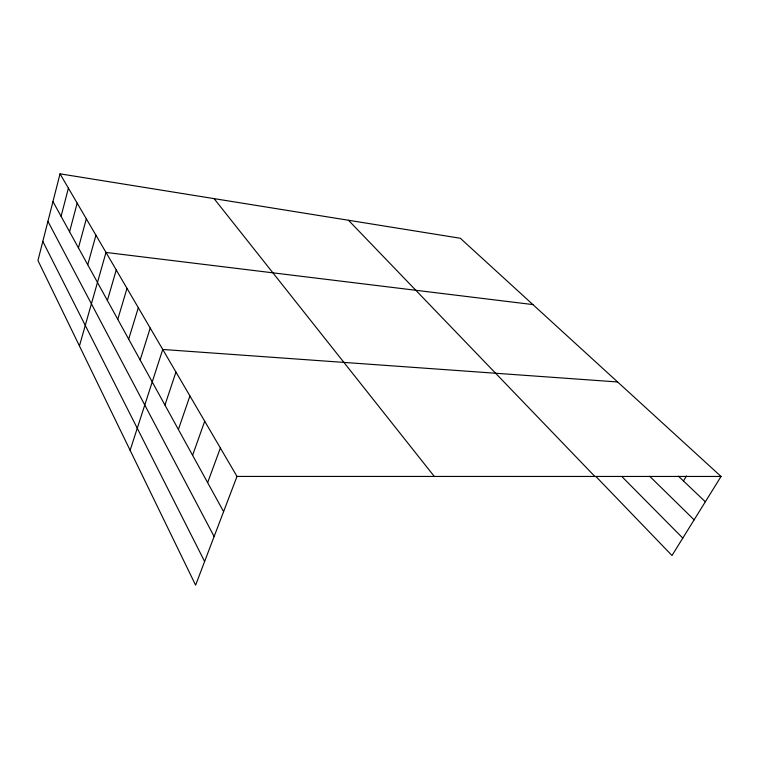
<?xml version="1.0" encoding="UTF-8"?>
<svg xmlns="http://www.w3.org/2000/svg" width="759" height="759" viewBox="0 0 759 759"><rect width="100%" height="100%" fill="white"/><g stroke="black" fill="none" stroke-linecap="round" stroke-linejoin="round"><path stroke-width="1.14" d="M60.027 173.83L37.95 260.517L195.613 585.17L236.998 476.434L60.027 173.83L460.315 238.26L721.05 476.462L671.99 555.512L596.043 476.633M61.081 216.324L68.405 188.156M69.572 231.751L77.162 203.137M78.443 247.88L86.327 218.81M87.74 264.758L95.928 235.233M79.439 345.943L105.994 252.443L532.913 304.587M107.38 300.46L116.25 269.976M117.768 319.34L127.009 288.373M128.679 339.169L138.309 307.699M140.159 360.013L150.206 328.04M130.121 450.315L162.739 349.463L617.627 381.967M164.959 405.078L175.955 372.062M178.393 429.499L189.921 395.942M192.596 455.315L204.702 421.217M207.643 482.648L220.366 448M683.47 480.959L686.487 475.959M236.998 476.434L721.05 476.462M678.442 476.178L705.329 501.784M649.685 476.263L694.124 519.839M622.333 477.031L682.787 538.103M348.476 220.262L594.866 476.453M214.085 198.63L434.29 476.443M52.959 201.562L223.592 511.632M47.921 221.362L214.123 536.518M42.817 241.4L204.617 561.518"/></g></svg>
